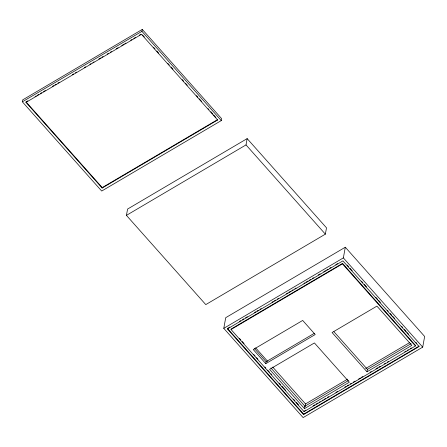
<?xml version="1.0" encoding="UTF-8"?>
<svg xmlns="http://www.w3.org/2000/svg" width="447" height="447" viewBox="0 0 447 447"><rect width="100%" height="100%" fill="white"/><g stroke="black" fill="none" stroke-linecap="round" stroke-linejoin="round"><path stroke-width="0.67" d="M22.35 101.804L22.702 99.865L142.286 29.413L221.634 118.651L221.282 120.589L101.698 191.048L22.35 101.804L141.934 31.351L142.286 29.413M102.151 188.058L102.24 187.578L217.745 119.522L217.655 120.008L102.151 188.058L25.976 102.391L26.066 101.905L27.87 100.843M126.428 215.365L127.574 209.062L247.157 138.609L326.506 227.847L325.36 234.15L205.776 304.608L126.428 215.365L246.012 144.912L247.157 138.609M223.779 328.349L225.718 317.683L345.302 247.225L424.65 336.468L422.711 347.135L303.127 417.587L223.779 328.349L343.363 257.891L345.302 247.225M227.406 328.931L227.495 328.444L303.669 414.118L303.58 414.604L227.406 328.931L342.91 260.88L419.085 346.548L303.58 414.604M231.032 329.517L231.116 329.031L342.547 263.378L415.548 345.481L415.459 345.967L304.033 411.614L231.032 329.517L342.463 263.864L342.547 263.378M265.781 363.651L315.213 334.529L302.686 320.438L253.253 349.56L265.781 363.651L266.133 361.712L314.375 333.289M304.48 408.631L349.325 382.207L314.414 342.944L269.569 369.367L304.48 408.631L304.921 406.206L348.571 380.492M304.033 411.614L304.116 411.134M305.016 406.681L305.519 403.937L347.632 379.123M366.993 371.803L411.838 345.38L376.922 306.117L332.076 332.534L366.993 371.803L367.434 369.378L411.078 343.659M35.089 96.591L36.291 95.881M37.492 95.172L38.699 94.462M40.504 93.401L41.705 92.691M43.51 91.629L45.315 90.562M52.534 86.31L53.735 85.6M54.942 84.891L56.143 84.181M57.948 83.12L59.149 82.41M72.386 74.615L73.587 73.906M75.392 72.844L76.599 72.135M84.422 67.525L85.623 66.815M89.836 64.334L91.037 63.625M92.842 62.563L94.043 61.854M98.86 59.021L100.664 57.954M101.866 57.244L103.067 56.534M107.28 54.053L108.481 53.349M110.286 52.282L111.493 51.573M116.304 48.74L118.109 47.678M121.718 45.549L123.523 44.488M124.724 43.778L125.931 43.068M130.742 40.23L131.943 39.526M133.748 38.459L135.553 37.397M139.162 35.268L140.967 34.207M25.976 102.391L141.481 34.335L217.655 120.008M228.093 328.092L229.898 327.031M239.525 321.359L240.726 320.65M242.531 319.588L243.738 318.879M245.543 317.811L247.347 316.75M254.566 312.498L255.768 311.788M256.969 311.078L258.176 310.369M259.981 309.307L261.182 308.598M272.011 302.217L273.212 301.507M274.419 300.797L275.62 300.093M277.425 299.026L278.626 298.317M286.449 293.713L287.656 293.003M288.857 292.293L290.662 291.232M291.863 290.522L293.07 289.812M294.875 288.751L296.076 288.041M303.899 283.432L305.1 282.722M306.301 282.012L308.106 280.951M309.313 280.241L310.514 279.531M312.319 278.47L313.52 277.76M318.337 274.927L320.141 273.86M323.751 271.737L325.556 270.67M326.757 269.966L327.958 269.256M329.763 268.189L330.97 267.485M335.781 264.646L337.586 263.585M365.68 368.49L409.592 342.614M304.72 410.776L305.916 410.072M313.107 405.837L314.9 404.775M316.102 404.071L317.895 403.015M319.097 402.306L320.292 401.602M322.091 400.54L323.287 399.836M324.488 399.132L325.684 398.422M327.483 397.366L328.679 396.662M335.87 392.427L337.669 391.365M344.855 387.13L346.056 386.426M347.252 385.716L348.453 385.012M350.247 383.951L351.448 383.247M353.242 382.191L355.041 381.129M358.634 379.011L360.433 377.955M361.629 377.246L362.83 376.542M370.021 372.306L371.217 371.597M376.011 368.775L377.804 367.719M379.006 367.009L380.201 366.305M384.398 363.836L385.593 363.126M387.393 362.07L388.588 361.366M404.764 351.834L405.965 351.13M407.161 350.42L408.362 349.716M410.156 348.654L411.357 347.95M303.669 414.118L419.174 346.062M246.012 144.912L325.36 234.15M141.934 31.351L221.282 120.589M343.363 257.891L422.711 347.135M142.492 34.888L144.342 36.967M153.572 47.354L154.958 48.907M156.808 50.986L158.651 53.064M167.888 63.446L169.273 65.005M171.117 67.084L172.961 69.156M182.197 79.544L183.583 81.103M185.427 83.176L187.276 85.254M196.507 95.641L197.892 97.195M199.278 98.753L201.586 101.352M208.051 108.621L208.972 109.66M210.822 111.733L212.666 113.812M213.588 114.851L215.901 117.444M347.157 265.065L348.543 266.624M349.923 268.183L352.236 270.776M361.467 281.163L362.852 282.722M364.238 284.275L366.546 286.873M375.776 297.255L377.626 299.334M378.548 300.373L380.397 302.451M387.32 310.24L388.242 311.274M390.091 313.353L391.935 315.431M392.857 316.47L394.707 318.543M401.629 326.332L402.557 327.372M404.401 329.45L406.25 331.523M407.172 332.562L408.558 334.121M415.945 342.43L416.867 343.469M342.463 263.864L415.459 345.967M333.898 331.663L367.434 369.378M255.656 347.861L267.664 361.36M272.737 367.071L305.519 403.937M254.533 348.666L266.133 361.712M270.927 367.976L304.921 406.206M239.436 338.385L240.821 339.943M242.207 341.502L244.056 343.581M253.756 354.493L255.142 356.052M256.528 357.611L257.913 359.17M264.847 366.965L265.769 368.004M267.619 370.082L269.468 372.161M270.854 373.72L271.776 374.759M279.168 383.073L280.554 384.632M281.94 386.191L285.639 390.348M293.489 399.182L294.88 400.741M296.266 402.3L298.574 404.898M26.066 101.905L102.24 187.578"/></g></svg>
